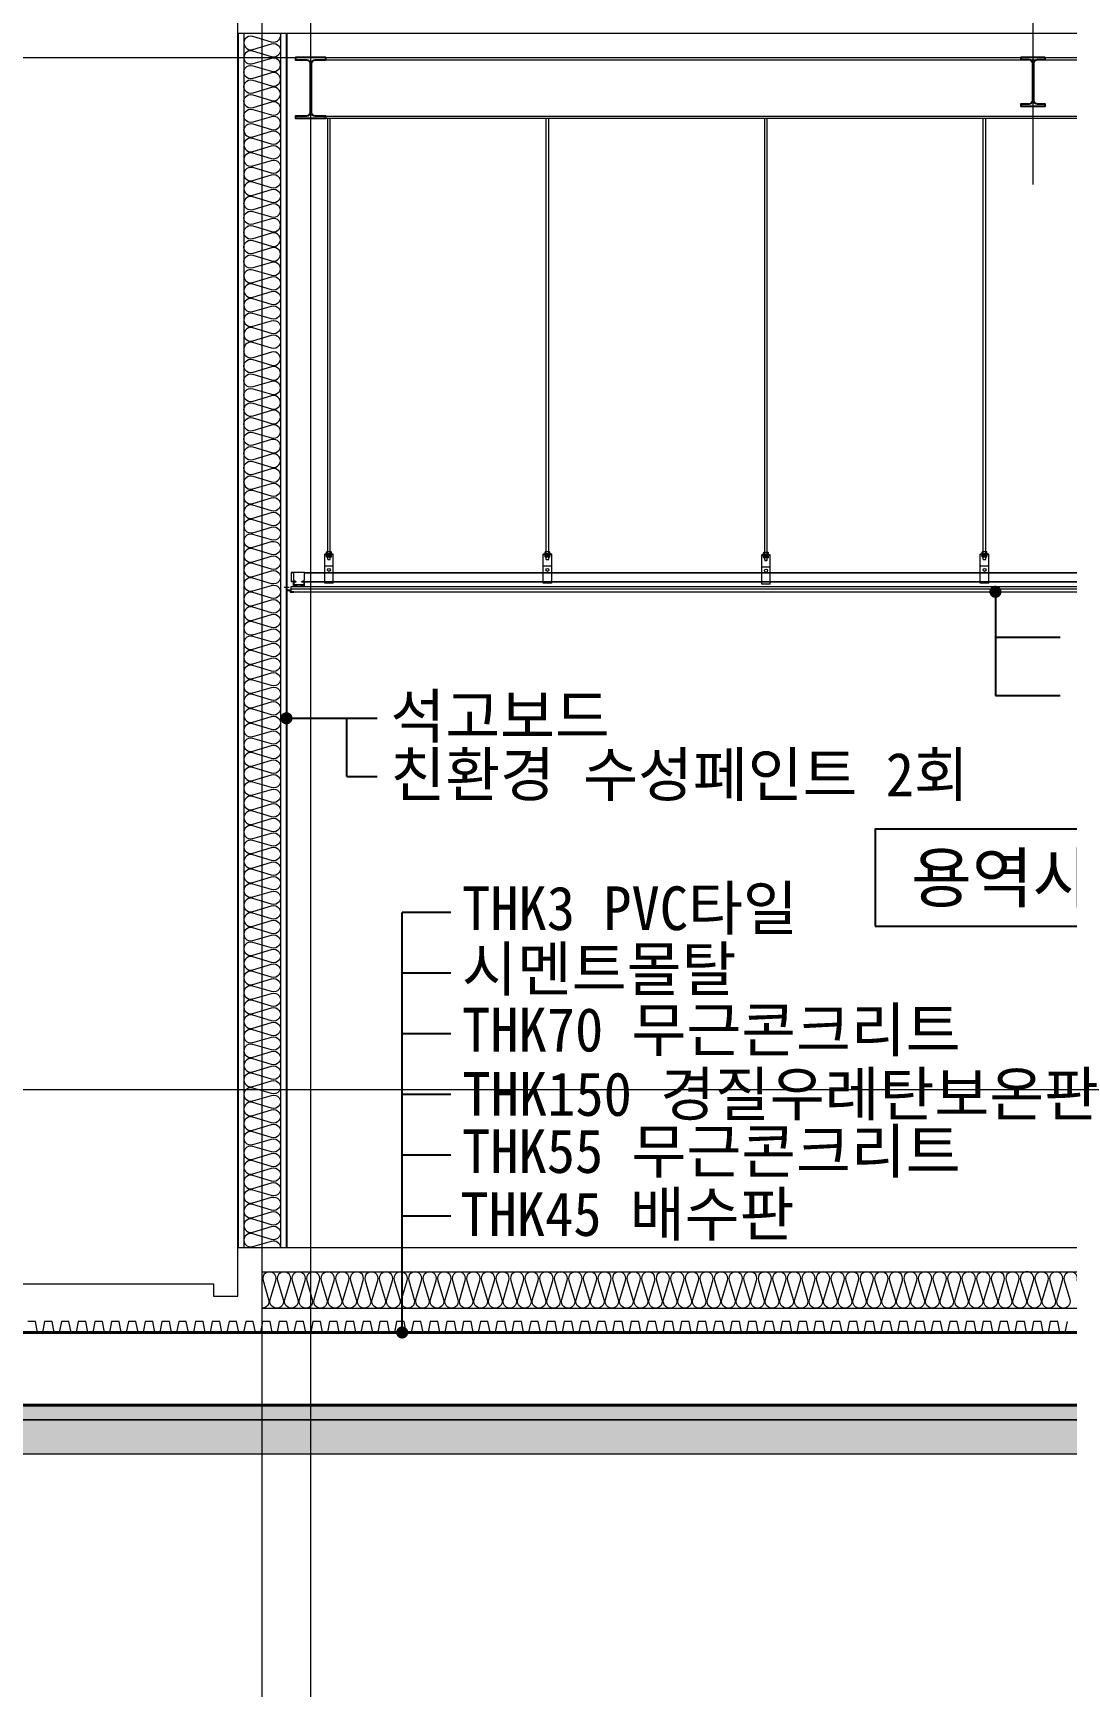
# Model space of a CAD drawing. Header units: inches. Extents: x 158004 to 351834, y 1422 to 34314.
# Drawn here: x 234762 to 239019, y 7158 to 14008 of the extents above; entities that cross this region are included whole.
import ezdxf
from ezdxf.enums import TextEntityAlignment as Align

# ---------------------------------------------------------------- set-up
doc = ezdxf.new("R2010")
doc.units = ezdxf.units.IN
doc.header["$LTSCALE"] = 2
doc.header["$MEASUREMENT"] = 0
doc.linetypes.add('CEN', pattern=[62, 60, -1, 0, -1])
doc.layers.get('0').update_dxf_attribs({"linetype": 'CONTINUOUS'})
for name, color, linetype, lineweight in [('A-AXIS-LINE', 1, 'CEN', 15), ('A-CONC-LIN1', 2, 'CONTINUOUS', 40), ('A-ELEV-LIN3', 8, 'CONTINUOUS', 18), ('A-MKXS-LEAD', 7, 'CONTINUOUS', 25), ('A-SECT-LIN3', 255, 'CONTINUOUS', 18), ('A-WAXM-DRYW', 4, 'CONTINUOUS', 25), ('A-WAXM-PANL', 6, 'CONTINUOUS', 20), ('A-XXXX-DRBD', 9, 'CONTINUOUS', 20), ('A-XXXX-FIN2', 6, 'CONTINUOUS', 20), ('A-XXXX-HATC', 8, 'CONTINUOUS', 18), ('A-XXXX-INSL2', 8, 'CONTINUOUS', 18), ('A-XXXX-TXT2', 3, 'CONTINUOUS', 25)]:
    doc.layers.add(name, color=color, linetype=linetype, lineweight=lineweight)
doc.styles.add('돋움체', font='')
doc.styles.add('맑은고딕', font='malgun.ttf')
doc.styles.get('돋움체').set_extended_font_data('DotumChe')

# ---------------------------------------------------------------- blocks, each defined once
blk = doc.blocks.new('글_용역사사무실')
at = {"layer": 'A-XXXX-TXT2', "color": 0}
blk.add_lwpolyline([(-9000, -2000), (9000, -2000), (9000, 2000), (-9000, 2000)], close=True, dxfattribs=at)
at = {"layer": 'A-XXXX-TXT2', "style": '맑은고딕'}
blk.add_text('용역사사무실', height=2000, dxfattribs=at).set_placement((0, 0), align=Align.MIDDLE_CENTER)

msp = doc.modelspace()

# ---------------------------------------------------------------- hatches: boundary and pattern name
at = {"layer": 'A-XXXX-HATC'}
h = msp.add_hatch(dxfattribs=at)
h.set_pattern_fill('DOTS', color=256, scale=10)
h.set_pattern_definition([(0, (11742.727, -14592.091), (7.9375, 15.875), [0, -15.875])])
h.paths.add_polyline_path([(233705.2, 8357.9), (233705.2, 8297.9), (243755.2, 8297.9), (243755.2, 8357.9)])
h = msp.add_hatch(dxfattribs=at)
h.set_pattern_fill('돌01', color=256, scale=200)
h.set_pattern_definition([(0, (11782.73, -14592.1), (200, 200), [60, -140]), (0, (11902.73, -14572.1), (200, 200), [50, -150]), (0, (11892.73, -14562.1), (200, 200), [40, -160]), (0, (11832.73, -14512.1), (200, 200), [30, -30, 40, -100]), (0, (11832.73, -14502.1), (200, 200), [40, -10, 50, -100]), (0, (11742.73, -14462.1), (200, 200), [50, -150]), (0, (11932.73, -14452.1), (200, 200), [50, -150]), (90, (11742.73, -14552.1), (-200, 200), [30, -170]), (90, (11772.73, -14402.1), (-200, 200), [20, -180]), (90, (11782.73, -14592.1), (-200, 200), [30, -170]), (90, (11802.73, -14412.1), (-200, 200), [10, -190]), (90, (11812.73, -14492.1), (-200, 200), [30, -170]), (90, (11832.73, -14562.1), (-200, 200), [50, -150]), (90, (11852.73, -14422.1), (-200, 200), [30, -170]), (90, (11872.73, -14502.1), (-200, 200), [40, -160]), (90, (11882.73, -14502.1), (-200, 200), [40, -160]), (90, (11902.73, -14592.1), (-200, 200), [20, -180]), (90, (11932.73, -14562.1), (-200, 200), [50, -150]), (45, (11762.73, -14572.09), (0, 200), [84.8528, -197.98991]), (45, (11782.73, -14562.09), (0, 200), [42.4264, -240.41631]), (45, (11872.73, -14452.09), (0, 200), [56.56854, -226.27417]), (45, (11872.73, -14442.09), (0, 200), [42.4264, -240.41631]), (135, (11802.73, -14462.09), (-200, 2e-14), [14.1422, -268.70051]), (135, (11762.73, -14572.09), (-200, 2e-14), [28.2842, -254.55851]), (135, (11822.73, -14512.09), (-200, 2e-14), [28.2842, -254.55851]), (135, (11872.73, -14462.09), (-200, 2e-14), [28.2842, -254.55851]), (135, (11932.73, -14422.09), (-200, 2e-14), [42.4264, -240.41631]), (135, (11932.73, -14432.09), (-200, 2e-14), [28.2842, -254.55851]), (135, (11922.73, -14412.09), (-200, 2e-14), [28.2842, -254.55851]), (135, (11862.73, -14592.09), (-200, 2e-14), [42.4264, -240.41631]), (26.56505, (11922.73, -14472.09), (200, 8e-08), [22.36, -424.8536]), (26.56505, (11872.73, -14522.09), (200, 8e-08), [22.36, -424.8536]), (26.56505, (11802.73, -14462.09), (200, 8e-08), [44.72, -402.4936]), (26.56505, (11812.73, -14412.09), (200, 8e-08), [44.72, -402.4936]), (26.56505, (11812.73, -14462.09), (200, 8e-08), [44.72, -402.4936]), (26.56505, (11932.73, -14422.09), (200, 8e-08), [44.72, -402.4936]), (26.56505, (11742.73, -14522.09), (200, 8e-08), [67.082, -380.1316]), (26.56505, (11742.73, -14512.09), (200, 8e-08), [67.082, -380.1316]), (26.56505, (11742.73, -14432.09), (200, 8e-08), [67.082, -380.1316]), (63.43495, (11842.73, -14442.09), (1e-08, 200), [22.36, -424.8536]), (63.43495, (11932.73, -14452.09), (1e-08, 200), [22.36, -268.333595, 44.72, -111.8]), (63.43495, (11912.73, -14472.09), (1e-08, 200), [44.72, -402.4936]), (63.43495, (11792.73, -14452.09), (1e-08, 200), [44.72, -402.4936]), (63.43495, (11782.73, -14452.09), (1e-08, 200), [44.72, -402.4936]), (63.43495, (11852.73, -14432.09), (1e-08, 200), [67.082, -380.1316]), (116.56505, (11802.73, -14482.09), (-8e-08, 200), [22.36, -424.8536]), (116.56505, (11932.73, -14502.09), (-8e-08, 200), [22.36, -424.8536]), (116.56505, (11892.73, -14562.09), (-8e-08, 200), [44.72, -402.4936]), (116.56505, (11882.73, -14552.09), (-8e-08, 200), [44.72, -402.4936]), (116.56505, (11902.73, -14412.09), (-8e-08, 200), [44.72, -402.4936]), (116.56505, (11742.73, -14512.09), (-8e-08, 200), [44.72, -402.4936]), (116.56505, (11842.73, -14592.09), (-8e-08, 200), [67.082, -380.1316]), (153.43495, (11912.73, -14472.09), (-200, 1e-08), [44.72, -402.4936]), (153.43495, (11922.73, -14482.09), (-200, 1e-08), [44.72, -402.4936]), (153.43495, (11772.73, -14582.09), (-200, 1e-08), [22.36, -424.8536]), (153.43495, (11832.73, -14502.09), (-200, 1e-08), [22.36, -424.8536]), (153.43495, (11872.73, -14442.09), (-200, 1e-08), [22.36, -424.8536])])
h.paths.add_polyline_path([(233705.2, 8297.9), (233705.2, 8157.9), (243755.2, 8157.9), (243755.2, 8297.9)])

# ---------------------------------------------------------------- linework, layer by layer
at = {"layer": 'A-AXIS-LINE', "ltscale": 1000}
for p, q in [((235705.2, 7157.9), (235705.2, 15407.9)), ((235905.2, 7157.9), (235905.2, 15407.9)), ((238880.2, 13385.8), (238880.2, 15407.9)), ((232244.6, 13907.9), (244205.2, 13907.9)), ((232244.6, 9657.9), (244205.2, 9657.9)), ((232244.6, 8657.9), (244205.2, 8657.9))]:
    msp.add_line(p, q, dxfattribs=at)
at = {"layer": 'A-CONC-LIN1'}
msp.add_line((233705.2, 8357.9), (243755.2, 8357.9), dxfattribs=at)
msp.add_lwpolyline([(243055.2, 14927.9), (243055.2, 8657.9), (233705.2, 8657.9)], dxfattribs=at)
at = {"layer": 'A-ELEV-LIN3'}
for p, q in [((235975.2, 11841.4), (235975.2, 13657.9)), ((235985.2, 11841.4), (235985.2, 13657.9)), ((236875.2, 11841.4), (236875.2, 13657.9)), ((236885.2, 11841.4), (236885.2, 13657.9)), ((237775.2, 11838.2), (237775.2, 13654.7)), ((237785.2, 11838.2), (237785.2, 13654.7)), ((238675.2, 11841.4), (238675.2, 13657.9)), ((238685.2, 11841.4), (238685.2, 13657.9)), ((235997.7, 11862.9), (235962.7, 11862.9)), ((235962.7, 11742.9), (235962.7, 11862.9)), ((235997.7, 11860.9), (235962.7, 11860.9)), ((235968.2, 11858.9), (235968.2, 11864.9)), ((235992.2, 11864.9), (235968.2, 11864.9)), ((235992.2, 11858.9), (235968.2, 11858.9)), ((235992.2, 11858.9), (235968.2, 11858.9)), ((235970.2, 11871.9), (235971.2, 11872.9)), ((235970.2, 11864.9), (235970.2, 11871.9)), ((235970.2, 11864.9), (235970.2, 11871.9)), ((235970.2, 11851.9), (235970.2, 11858.9)), ((235970.2, 11851.9), (235971.2, 11850.9)), ((235989.2, 11872.9), (235971.2, 11872.9)), ((235989.2, 11850.9), (235971.2, 11850.9)), ((235973.5, 11872.9), (235975.2, 11871.2)), ((235973.5, 11864.9), (235975.2, 11866.6)), ((235973.5, 11858.9), (235975.2, 11857.2)), ((235973.5, 11850.9), (235975.2, 11852.6)), ((235976.9, 11872.9), (235975.2, 11871.2)), ((235976.9, 11864.9), (235975.2, 11866.6)), ((235976.9, 11858.9), (235975.2, 11857.2)), ((235975.2, 11841.4), (235975.2, 11858.9)), ((235976.9, 11850.9), (235975.2, 11852.6)), ((235980.2, 11850.9), (235980.2, 11858.9)), ((235980.2, 11850.9), (235980.2, 11858.9)), ((235983.5, 11872.9), (235985.2, 11871.2)), ((235983.5, 11864.9), (235985.2, 11866.6)), ((235983.5, 11858.9), (235985.2, 11857.2)), ((235983.5, 11858.9), (235985.2, 11857.2)), ((235983.5, 11850.9), (235985.2, 11852.6)), ((235986.9, 11872.9), (235985.2, 11871.2)), ((235986.9, 11864.9), (235985.2, 11866.6)), ((235986.9, 11858.9), (235985.2, 11857.2)), ((235985.2, 11841.4), (235985.2, 11858.9)), ((235986.9, 11858.9), (235985.2, 11857.2)), ((235986.9, 11850.9), (235985.2, 11852.6)), ((235989.2, 11872.9), (235990.2, 11871.9)), ((235989.2, 11850.9), (235990.2, 11851.9)), ((235989.2, 11850.9), (235990.2, 11851.9)), ((235990.2, 11864.9), (235990.2, 11871.9)), ((235990.2, 11864.9), (235990.2, 11871.9)), ((235990.2, 11851.9), (235990.2, 11858.9)), ((235992.2, 11858.9), (235992.2, 11864.9)), ((235997.7, 11742.9), (235997.7, 11862.9)), ((236897.7, 11862.9), (236862.7, 11862.9)), ((236862.7, 11742.9), (236862.7, 11862.9)), ((236897.7, 11860.9), (236862.7, 11860.9)), ((236868.2, 11858.9), (236868.2, 11864.9)), ((236892.2, 11864.9), (236868.2, 11864.9)), ((236892.2, 11858.9), (236868.2, 11858.9)), ((236892.2, 11858.9), (236868.2, 11858.9)), ((236870.2, 11871.9), (236871.2, 11872.9)), ((236870.2, 11864.9), (236870.2, 11871.9)), ((236870.2, 11864.9), (236870.2, 11871.9)), ((236870.2, 11851.9), (236870.2, 11858.9)), ((236870.2, 11851.9), (236871.2, 11850.9)), ((236889.2, 11872.9), (236871.2, 11872.9)), ((236889.2, 11850.9), (236871.2, 11850.9)), ((236873.5, 11872.9), (236875.2, 11871.2)), ((236873.5, 11864.9), (236875.2, 11866.6)), ((236873.5, 11858.9), (236875.2, 11857.2)), ((236873.5, 11850.9), (236875.2, 11852.6)), ((236876.9, 11872.9), (236875.2, 11871.2)), ((236876.9, 11864.9), (236875.2, 11866.6)), ((236876.9, 11858.9), (236875.2, 11857.2)), ((236875.2, 11841.4), (236875.2, 11858.9)), ((236876.9, 11850.9), (236875.2, 11852.6)), ((236880.2, 11850.9), (236880.2, 11858.9)), ((236880.2, 11850.9), (236880.2, 11858.9)), ((236883.5, 11872.9), (236885.2, 11871.2)), ((236883.5, 11864.9), (236885.2, 11866.6)), ((236883.5, 11858.9), (236885.2, 11857.2)), ((236883.5, 11858.9), (236885.2, 11857.2)), ((236883.5, 11850.9), (236885.2, 11852.6)), ((236886.9, 11872.9), (236885.2, 11871.2)), ((236886.9, 11864.9), (236885.2, 11866.6)), ((236886.9, 11858.9), (236885.2, 11857.2)), ((236885.2, 11841.4), (236885.2, 11858.9)), ((236886.9, 11858.9), (236885.2, 11857.2)), ((236886.9, 11850.9), (236885.2, 11852.6)), ((236889.2, 11872.9), (236890.2, 11871.9)), ((236889.2, 11850.9), (236890.2, 11851.9)), ((236889.2, 11850.9), (236890.2, 11851.9)), ((236890.2, 11864.9), (236890.2, 11871.9)), ((236890.2, 11864.9), (236890.2, 11871.9)), ((236890.2, 11851.9), (236890.2, 11858.9)), ((236892.2, 11858.9), (236892.2, 11864.9)), ((236897.7, 11742.9), (236897.7, 11862.9)), ((237797.7, 11859.7), (237762.7, 11859.7)), ((237762.7, 11739.7), (237762.7, 11859.7)), ((237797.7, 11857.7), (237762.7, 11857.7)), ((237768.2, 11855.7), (237768.2, 11861.7)), ((237792.2, 11861.7), (237768.2, 11861.7)), ((237792.2, 11855.7), (237768.2, 11855.7)), ((237792.2, 11855.7), (237768.2, 11855.7)), ((237770.2, 11868.7), (237771.2, 11869.7)), ((237770.2, 11861.7), (237770.2, 11868.7)), ((237770.2, 11861.7), (237770.2, 11868.7)), ((237770.2, 11848.7), (237770.2, 11855.7)), ((237789.2, 11869.7), (237771.2, 11869.7)), ((237773.5, 11869.7), (237775.2, 11868)), ((237773.5, 11861.7), (237775.2, 11863.4)), ((237773.5, 11855.7), (237775.2, 11854)), ((237776.9, 11869.7), (237775.2, 11868)), ((237776.9, 11861.7), (237775.2, 11863.4)), ((237776.9, 11855.7), (237775.2, 11854)), ((237775.2, 11838.2), (237775.2, 11855.7)), ((237780.2, 11847.7), (237780.2, 11855.7)), ((237780.2, 11847.7), (237780.2, 11855.7)), ((237783.5, 11869.7), (237785.2, 11868)), ((237783.5, 11861.7), (237785.2, 11863.4)), ((237783.5, 11855.7), (237785.2, 11854)), ((237783.5, 11855.7), (237785.2, 11854)), ((237786.9, 11869.7), (237785.2, 11868)), ((237786.9, 11861.7), (237785.2, 11863.4)), ((237786.9, 11855.7), (237785.2, 11854)), ((237785.2, 11838.2), (237785.2, 11855.7)), ((237786.9, 11855.7), (237785.2, 11854)), ((237789.2, 11869.7), (237790.2, 11868.7)), ((237790.2, 11861.7), (237790.2, 11868.7)), ((237790.2, 11861.7), (237790.2, 11868.7)), ((237790.2, 11848.7), (237790.2, 11855.7)), ((237792.2, 11855.7), (237792.2, 11861.7)), ((237797.7, 11739.7), (237797.7, 11859.7)), ((238697.7, 11862.9), (238662.7, 11862.9)), ((238662.7, 11742.9), (238662.7, 11862.9)), ((238697.7, 11860.9), (238662.7, 11860.9)), ((238668.2, 11858.9), (238668.2, 11864.9)), ((238692.2, 11864.9), (238668.2, 11864.9)), ((238692.2, 11858.9), (238668.2, 11858.9)), ((238692.2, 11858.9), (238668.2, 11858.9)), ((238670.2, 11871.9), (238671.2, 11872.9)), ((238670.2, 11864.9), (238670.2, 11871.9)), ((238670.2, 11864.9), (238670.2, 11871.9)), ((238670.2, 11851.9), (238670.2, 11858.9)), ((238670.2, 11851.9), (238671.2, 11850.9)), ((238689.2, 11872.9), (238671.2, 11872.9)), ((238689.2, 11850.9), (238671.2, 11850.9)), ((238673.5, 11872.9), (238675.2, 11871.2)), ((238673.5, 11864.9), (238675.2, 11866.6)), ((238673.5, 11858.9), (238675.2, 11857.2)), ((238673.5, 11850.9), (238675.2, 11852.6)), ((238676.9, 11872.9), (238675.2, 11871.2)), ((238676.9, 11864.9), (238675.2, 11866.6)), ((238676.9, 11858.9), (238675.2, 11857.2)), ((238675.2, 11841.4), (238675.2, 11858.9)), ((238676.9, 11850.9), (238675.2, 11852.6)), ((238680.2, 11850.9), (238680.2, 11858.9)), ((238680.2, 11850.9), (238680.2, 11858.9)), ((238683.5, 11872.9), (238685.2, 11871.2)), ((238683.5, 11864.9), (238685.2, 11866.6)), ((238683.5, 11858.9), (238685.2, 11857.2)), ((238683.5, 11858.9), (238685.2, 11857.2)), ((238683.5, 11850.9), (238685.2, 11852.6)), ((238686.9, 11872.9), (238685.2, 11871.2)), ((238686.9, 11864.9), (238685.2, 11866.6)), ((238686.9, 11858.9), (238685.2, 11857.2)), ((238685.2, 11841.4), (238685.2, 11858.9)), ((238686.9, 11858.9), (238685.2, 11857.2)), ((238686.9, 11850.9), (238685.2, 11852.6)), ((238689.2, 11872.9), (238690.2, 11871.9)), ((238689.2, 11850.9), (238690.2, 11851.9)), ((238689.2, 11850.9), (238690.2, 11851.9)), ((238690.2, 11864.9), (238690.2, 11871.9)), ((238690.2, 11864.9), (238690.2, 11871.9)), ((238690.2, 11851.9), (238690.2, 11858.9)), ((238692.2, 11858.9), (238692.2, 11864.9)), ((238697.7, 11742.9), (238697.7, 11862.9)), ((235997.7, 11812.9), (235962.7, 11812.9)), ((235975.2, 11841.4), (235985.2, 11841.4)), ((235975.2, 11841.4), (235976.2, 11840.4)), ((235976.2, 11840.4), (235984.2, 11840.4)), ((235985.2, 11841.4), (235984.2, 11840.4)), ((236897.7, 11812.9), (236862.7, 11812.9)), ((236875.2, 11841.4), (236885.2, 11841.4)), ((236875.2, 11841.4), (236876.2, 11840.4)), ((236876.2, 11840.4), (236884.2, 11840.4)), ((236885.2, 11841.4), (236884.2, 11840.4)), ((237797.7, 11809.7), (237762.7, 11809.7)), ((237770.2, 11848.7), (237771.2, 11847.7)), ((237789.2, 11847.7), (237771.2, 11847.7)), ((237773.5, 11847.7), (237775.2, 11849.4)), ((237776.9, 11847.7), (237775.2, 11849.4)), ((237775.2, 11838.2), (237785.2, 11838.2)), ((237775.2, 11838.2), (237776.2, 11837.2)), ((237776.2, 11837.2), (237784.2, 11837.2)), ((237783.5, 11847.7), (237785.2, 11849.4)), ((237785.2, 11838.2), (237784.2, 11837.2)), ((237786.9, 11847.7), (237785.2, 11849.4)), ((237789.2, 11847.7), (237790.2, 11848.7)), ((237789.2, 11847.7), (237790.2, 11848.7)), ((238697.7, 11812.9), (238662.7, 11812.9)), ((238675.2, 11841.4), (238685.2, 11841.4)), ((238675.2, 11841.4), (238676.2, 11840.4)), ((238676.2, 11840.4), (238684.2, 11840.4)), ((238685.2, 11841.4), (238684.2, 11840.4)), ((235997.7, 11742.9), (235962.7, 11742.9)), ((236897.7, 11742.9), (236862.7, 11742.9)), ((237797.7, 11739.7), (237762.7, 11739.7)), ((238697.7, 11742.9), (238662.7, 11742.9))]:
    msp.add_line(p, q, dxfattribs=at)
at = {"layer": 'A-ELEV-LIN3', "color": 8}
for p, q in [((235834, 11786.9), (235824, 11786.9)), ((235824, 11786.9), (235824, 11748.9)), ((235824, 11786.9), (235824, 11748.9)), ((235834, 11785.9), (235824, 11785.9)), ((235879, 11787.9), (235834, 11787.9)), ((235834, 11787.9), (235834, 11756.2)), ((235879, 11756.2), (235879, 11787.9)), ((235879, 11786.9), (242436.5, 11786.9)), ((235879, 11785.9), (242436.5, 11785.9)), ((235844, 11749.9), (235824, 11749.9)), ((235844, 11748.9), (235824, 11748.9)), ((235834, 11756.2), (235844, 11750.3)), ((235834, 11729.9), (235834, 11748.9)), ((235844, 11747.9), (235835, 11747.9)), ((235835, 11747.9), (235835, 11730.9)), ((235835, 11738.1), (235878, 11738.1)), ((235835, 11730.9), (235842.3, 11730.9)), ((235842.3, 11730.9), (235845.3, 11736.2)), ((235845.3, 11734.1), (235842.9, 11729.9)), ((235844, 11750.3), (235844, 11747.9)), ((235845.3, 11736.2), (235848.2, 11730.9)), ((235847.6, 11729.9), (235845.3, 11734.1)), ((235848.2, 11730.9), (235864.8, 11730.9)), ((235864.8, 11730.9), (235867.8, 11736.2)), ((235867.8, 11734.1), (235865.4, 11729.9)), ((235867.8, 11736.2), (235870.7, 11730.9)), ((235870.1, 11729.9), (235867.8, 11734.1)), ((235869, 11750.3), (235879, 11756.2)), ((235869, 11747.9), (235869, 11750.3)), ((235869, 11749.9), (242436.5, 11749.9)), ((235879, 11748.9), (235869, 11748.9)), ((235869, 11748.9), (242436.5, 11748.9)), ((235878, 11747.9), (235869, 11747.9)), ((235870.7, 11730.9), (235878, 11730.9)), ((235878, 11730.9), (235878, 11747.9)), ((235879, 11729.9), (235879, 11748.9))]:
    msp.add_line(p, q, dxfattribs=at)
at = {"layer": 'A-ELEV-LIN3'}
for points in [[(235816.9, 11726), (235795.1, 11726)], [(235805.2, 11737.9), (235807.2, 11737.9), (235807.2, 11714.9), (235822.9, 11714.9), (235807.2, 11714.9), (235807.2, 11737.9), (235805.2, 11737.9), (235805.2, 11712.9), (235820.9, 11712.9), (235820.9, 11705.9), (235835.9, 11705.9), (235835.9, 11707.9), (235822.9, 11707.9), (235822.9, 11714.9)]]:
    msp.add_lwpolyline(points, dxfattribs=at)
for centre in [(235980.2, 11798.2), (236880.2, 11798.2), (237780.2, 11795), (238680.2, 11798.2)]:
    msp.add_circle(centre, 6.1, dxfattribs=at)
at = {"layer": 'A-MKXS-LEAD'}
for p, q in [((238725.1, 11707.9), (238725.1, 11281.5)), ((238725.1, 11521.5), (238991.5, 11521.5)), ((238725.1, 11281.5), (238991.5, 11281.5)), ((235805.2, 11187), (236178.7, 11187)), ((236054.2, 10947), (236054.2, 11187)), ((236054.2, 10947), (236178.7, 10947)), ((236281.6, 8657.9), (236281.6, 10387.4)), ((236481.6, 10387.4), (236281.6, 10387.4)), ((236481.6, 10137.4), (236281.6, 10137.4)), ((236481.6, 9887.4), (236281.6, 9887.4)), ((236481.6, 9637.4), (236281.6, 9637.4)), ((236481.6, 9387.4), (236281.6, 9387.4)), ((236481.6, 9137.4), (236281.6, 9137.4))]:
    msp.add_line(p, q, dxfattribs=at)
at = {"layer": 'A-MKXS-LEAD', "const_width": 25}
for points in [[(238712.6, 11707.9, 1), (238737.6, 11707.9, 1)], [(235792.7, 11187, 1), (235817.7, 11187, 1)], [(236269.1, 8657.9, 1), (236294.1, 8657.9, 1)]]:
    msp.add_lwpolyline(points, format="xyb", close=True, dxfattribs=at)
at = {"layer": 'A-SECT-LIN3'}
msp.add_lwpolyline([(233705.2, 8297.9), (243755.2, 8297.9), (243755.2, 8357.9), (233705.2, 8357.9)], dxfattribs=at)
at = {"layer": 'A-WAXM-DRYW'}
for points in [[(235605.2, 14007.9), (235605.2, 9007.9)], [(235805.2, 14007.9), (235805.2, 9007.9)]]:
    msp.add_lwpolyline(points, dxfattribs=at)
for points in [[(235967.7, 13907.9), (235842.7, 13907.9), (235842.7, 13898.9), (235887.2, 13898.9, -0.414214), (235902.2, 13883.9), (235902.2, 13681.9, -0.414214), (235887.2, 13666.9), (235842.7, 13666.9), (235842.7, 13657.9), (235967.7, 13657.9), (235967.7, 13666.9), (235923.2, 13666.9, -0.414214), (235908.2, 13681.9), (235908.2, 13883.9, -0.414214), (235923.2, 13898.9), (235967.7, 13898.9)], [(238930.2, 13907.9), (238830.2, 13907.9), (238830.2, 13899.9), (238862.2, 13899.9, -0.414214), (238877.2, 13884.9), (238877.2, 13730.9, -0.414214), (238862.2, 13715.9), (238830.2, 13715.9), (238830.2, 13707.9), (238930.2, 13707.9), (238930.2, 13715.9), (238898.2, 13715.9, -0.414214), (238883.2, 13730.9), (238883.2, 13884.9, -0.414214), (238898.2, 13899.9), (238930.2, 13899.9)]]:
    msp.add_lwpolyline(points, format="xyb", close=True, dxfattribs=at)
at = {"layer": 'A-WAXM-PANL'}
for q in [(235605.2, 14257.9), (242455.2, 14007.9)]:
    msp.add_line((235605.2, 14007.9), q, dxfattribs=at)
at = {"layer": 'A-XXXX-DRBD'}
msp.add_line((235705.2, 8757.9), (235705.2, 8907.9), dxfattribs=at)
for points in [[(235705.2, 8907.9), (243055.2, 8907.9)], [(239020.2, 8702.9), (239011.5, 8657.9), (238991, 8657.9), (238982.3, 8702.9), (238951.2, 8702.9), (238942.5, 8657.9), (238922, 8657.9), (238913.2, 8702.9), (238882.2, 8702.9), (238873.4, 8657.9), (238852.9, 8657.9), (238844.2, 8702.9), (238813.1, 8702.9), (238804.4, 8657.9), (238783.9, 8657.9), (238775.2, 8702.9), (238744.1, 8702.9), (238735.4, 8657.9), (238714.9, 8657.9), (238706.1, 8702.9), (238675.1, 8702.9), (238666.3, 8657.9), (238645.8, 8657.9), (238637.1, 8702.9), (238606, 8702.9), (238597.3, 8657.9), (238576.8, 8657.9), (238568.1, 8702.9), (238537, 8702.9), (238528.3, 8657.9), (238507.8, 8657.9), (238499, 8702.9), (238468, 8702.9), (238459.2, 8657.9), (238438.7, 8657.9), (238430, 8702.9), (238398.9, 8702.9), (238390.2, 8657.9), (238369.7, 8657.9), (238361, 8702.9), (238329.9, 8702.9), (238321.2, 8657.9), (238300.7, 8657.9), (238291.9, 8702.9), (238260.9, 8702.9), (238252.1, 8657.9), (238231.6, 8657.9), (238222.9, 8702.9), (238191.8, 8702.9), (238183.1, 8657.9), (238162.6, 8657.9), (238153.9, 8702.9), (238122.8, 8702.9), (238114.1, 8657.9), (238093.6, 8657.9), (238084.8, 8702.9), (238053.8, 8702.9), (238045, 8657.9), (238024.5, 8657.9), (238015.8, 8702.9), (237984.7, 8702.9), (237976, 8657.9), (237955.5, 8657.9), (237946.8, 8702.9), (237915.7, 8702.9), (237906.9, 8657.9), (237886.5, 8657.9), (237877.7, 8702.9), (237846.7, 8702.9), (237837.9, 8657.9), (237817.4, 8657.9), (237808.7, 8702.9), (237777.6, 8702.9), (237768.9, 8657.9), (237748.4, 8657.9), (237739.7, 8702.9), (237708.6, 8702.9), (237699.8, 8657.9), (237679.4, 8657.9), (237670.6, 8702.9), (237639.6, 8702.9), (237630.8, 8657.9), (237610.3, 8657.9), (237601.6, 8702.9), (237570.5, 8702.9), (237561.8, 8657.9), (237541.3, 8657.9), (237532.6, 8702.9), (237501.5, 8702.9), (237492.7, 8657.9), (237472.3, 8657.9), (237463.5, 8702.9), (237432.5, 8702.9), (237423.7, 8657.9), (237403.2, 8657.9), (237394.5, 8702.9), (237363.4, 8702.9), (237354.7, 8657.9), (237334.2, 8657.9), (237325.5, 8702.9), (237294.4, 8702.9), (237285.6, 8657.9), (237265.2, 8657.9), (237256.4, 8702.9), (237225.4, 8702.9), (237216.6, 8657.9), (237196.1, 8657.9), (237187.4, 8702.9), (237156.3, 8702.9), (237147.6, 8657.9), (237127.1, 8657.9), (237118.3, 8702.9), (237087.3, 8702.9), (237078.5, 8657.9), (237058.1, 8657.9), (237049.3, 8702.9), (237018.3, 8702.9), (237009.5, 8657.9), (236989, 8657.9), (236980.3, 8702.9), (236949.2, 8702.9), (236940.5, 8657.9), (236920, 8657.9), (236911.2, 8702.9), (236880.2, 8702.9), (236871.4, 8657.9), (236851, 8657.9), (236842.2, 8702.9), (236811.2, 8702.9), (236802.4, 8657.9), (236781.9, 8657.9), (236773.2, 8702.9), (236742.1, 8702.9), (236733.4, 8657.9), (236712.9, 8657.9), (236704.1, 8702.9), (236673.1, 8702.9), (236664.3, 8657.9), (236643.9, 8657.9), (236635.1, 8702.9), (236604.1, 8702.9), (236595.3, 8657.9), (236574.8, 8657.9), (236566.1, 8702.9), (236535, 8702.9), (236526.3, 8657.9), (236505.8, 8657.9), (236497, 8702.9), (236466, 8702.9), (236457.2, 8657.9), (236436.8, 8657.9), (236428, 8702.9), (236397, 8702.9), (236388.2, 8657.9), (236367.7, 8657.9), (236359, 8702.9), (236327.9, 8702.9), (236319.2, 8657.9), (236298.7, 8657.9), (236289.9, 8702.9), (236258.9, 8702.9), (236250.1, 8657.9), (236229.7, 8657.9), (236220.9, 8702.9), (236189.9, 8702.9), (236181.1, 8657.9), (236160.6, 8657.9), (236151.9, 8702.9), (236120.8, 8702.9), (236112.1, 8657.9), (236091.6, 8657.9), (236082.8, 8702.9), (236051.8, 8702.9), (236043, 8657.9), (236022.6, 8657.9), (236013.8, 8702.9), (235982.8, 8702.9), (235974, 8657.9), (235953.5, 8657.9), (235944.8, 8702.9), (235913.7, 8702.9), (235905, 8657.9), (235884.5, 8657.9), (235875.7, 8702.9), (235844.7, 8702.9), (235835.9, 8657.9), (235815.5, 8657.9), (235806.7, 8702.9), (235775.7, 8702.9), (235766.9, 8657.9), (235746.4, 8657.9), (235737.7, 8702.9), (235706.6, 8702.9), (235697.9, 8657.9), (235677.4, 8657.9), (235668.6, 8702.9), (235637.6, 8702.9), (235628.8, 8657.9), (235608.4, 8657.9), (235599.6, 8702.9), (235568.6, 8702.9), (235559.8, 8657.9), (235539.3, 8657.9), (235530.6, 8702.9), (235499.5, 8702.9), (235490.8, 8657.9), (235470.3, 8657.9), (235461.5, 8702.9), (235430.5, 8702.9), (235421.7, 8657.9), (235401.3, 8657.9), (235392.5, 8702.9), (235361.5, 8702.9), (235352.7, 8657.9), (235332.2, 8657.9), (235323.5, 8702.9), (235292.4, 8702.9), (235283.7, 8657.9), (235263.2, 8657.9), (235254.4, 8702.9), (235223.4, 8702.9), (235214.6, 8657.9), (235194.2, 8657.9), (235185.4, 8702.9), (235154.4, 8702.9), (235145.6, 8657.9), (235125.1, 8657.9), (235116.4, 8702.9), (235085.3, 8702.9), (235076.6, 8657.9), (235056.1, 8657.9), (235047.3, 8702.9), (235016.3, 8702.9), (235007.5, 8657.9), (234987.1, 8657.9), (234978.3, 8702.9), (234947.3, 8702.9), (234938.5, 8657.9), (234918, 8657.9), (234909.3, 8702.9), (234878.2, 8702.9), (234869.5, 8657.9), (234849, 8657.9), (234840.2, 8702.9), (234809.2, 8702.9), (234800.4, 8657.9), (234780, 8657.9), (234771.2, 8702.9), (234740.2, 8702.9)], [(235705.2, 8757.9), (243055.2, 8757.9)]]:
    msp.add_lwpolyline(points, dxfattribs=at)
at = {"layer": 'A-XXXX-FIN2'}
for p, q in [((235824, 11729.9), (242436.5, 11729.9)), ((235824, 11707.9), (235824, 11729.9)), ((235824, 11720.4), (242436.5, 11720.4)), ((235824, 11707.9), (242436.5, 11707.9))]:
    msp.add_line(p, q, dxfattribs=at)
msp.add_lwpolyline([(233705.2, 8857.9), (235505.2, 8857.9), (235505.2, 8807.9), (235605.2, 8807.9), (235605.2, 9007.9), (243055.2, 9007.9)], dxfattribs=at)
at = {"layer": 'A-XXXX-HATC'}
msp.add_lwpolyline([(233705.2, 8157.9), (243755.2, 8157.9), (243755.2, 8297.9), (233705.2, 8297.9)], dxfattribs=at)
at = {"layer": 'A-XXXX-INSL2'}
for p, q in [((235967.7, 13907.9), (242455.2, 13907.9)), ((235967.7, 13898.9), (242455.2, 13898.9)), ((235967.7, 13666.9), (242455.2, 13666.9)), ((235967.7, 13657.9), (242455.2, 13657.9))]:
    msp.add_line(p, q, dxfattribs=at)
for points in [[(235630.2, 14007.9), (235630.2, 9007.9)], [(235780.2, 14007.9), (235780.2, 9007.9)]]:
    msp.add_lwpolyline(points, dxfattribs=at)
for points in [[(235778.4, 14007.9, -0.62905), (235743.9, 13971.5), (235666.6, 13994.5, 1.37259), (235666.6, 13941.5), (235743.9, 13964.5, -1.37259), (235743.9, 13911.5), (235666.6, 13934.5, 0.509266), (235630.2, 13908)], [(235630.2, 13607.9, -0.509267), (235666.6, 13634.4), (235743.9, 13611.4, 1.37259), (235743.9, 13664.4), (235666.6, 13641.4, -1.37259), (235666.6, 13694.4), (235743.9, 13671.4, 1.37259), (235743.9, 13724.4), (235666.6, 13701.4, -1.37259), (235666.6, 13754.4), (235743.9, 13731.4, 1.37259), (235743.9, 13784.4), (235666.6, 13761.4, -1.37259), (235666.6, 13814.4), (235743.9, 13791.4, 1.37259), (235743.9, 13844.4), (235666.6, 13821.4, -1.37259), (235666.6, 13874.4), (235743.9, 13851.4, 1.37259), (235743.9, 13904.4), (235666.6, 13881.4, -0.509266), (235630.2, 13908, -0.509266)], [(235630.2, 13608, 0.509267), (235666.6, 13581.5), (235743.9, 13604.5, -1.37259), (235743.9, 13551.5), (235666.6, 13574.5, 1.37259), (235666.6, 13521.5), (235743.9, 13544.5, -1.37259), (235743.9, 13491.5), (235666.6, 13514.5, 1.37259), (235666.6, 13461.5), (235743.9, 13484.5, -1.37259), (235743.9, 13431.5), (235666.6, 13454.5, 1.37259), (235666.6, 13401.5), (235743.9, 13424.5, -1.37259), (235743.9, 13371.5), (235666.6, 13394.5, 1.37259), (235666.6, 13341.5), (235743.9, 13364.5, -1.37259), (235743.9, 13311.5), (235666.6, 13334.5, 0.509266), (235630.2, 13308, 0.509266)], [(235630.2, 13007.9, -0.509267), (235666.6, 13034.4), (235743.9, 13011.4, 1.37259), (235743.9, 13064.4), (235666.6, 13041.4, -1.37259), (235666.6, 13094.4), (235743.9, 13071.4, 1.37259), (235743.9, 13124.4), (235666.6, 13101.4, -1.37259), (235666.6, 13154.4), (235743.9, 13131.4, 1.37259), (235743.9, 13184.4), (235666.6, 13161.4, -1.37259), (235666.6, 13214.4), (235743.9, 13191.4, 1.37259), (235743.9, 13244.4), (235666.6, 13221.4, -1.37259), (235666.6, 13274.4), (235743.9, 13251.4, 1.37259), (235743.9, 13304.4), (235666.6, 13281.4, -0.509266), (235630.2, 13308, -0.509266)], [(235630.2, 13008, 0.509267), (235666.6, 12981.5), (235743.9, 13004.4, -1.37259), (235743.9, 12951.5), (235666.6, 12974.4, 1.37259), (235666.6, 12921.5), (235743.9, 12944.4, -1.37259), (235743.9, 12891.5), (235666.6, 12914.4, 1.37259), (235666.6, 12861.5), (235743.9, 12884.4, -1.37259), (235743.9, 12831.5), (235666.6, 12854.4, 1.37259), (235666.6, 12801.5), (235743.9, 12824.4, -1.37259), (235743.9, 12771.5), (235666.6, 12794.4, 1.37259), (235666.6, 12741.5), (235743.9, 12764.4, -1.37259), (235743.9, 12711.5), (235666.6, 12734.4, 0.509266), (235630.2, 12707.9, 0.509266)], [(235630.2, 12457.9, -0.508699), (235666.6, 12484.4), (235743.9, 12461.4, 1.37259), (235743.9, 12514.4), (235666.6, 12491.4, -1.37259), (235666.6, 12544.4), (235743.9, 12521.4, 1.37259), (235743.9, 12574.4), (235666.6, 12551.4, -1.37259), (235666.6, 12604.4), (235743.9, 12581.4, 1.37259), (235743.9, 12634.4), (235666.6, 12611.4, -1.37259), (235666.6, 12664.4), (235743.9, 12641.4, 1.37259), (235743.9, 12694.4), (235666.6, 12671.4, -0.509266), (235630.2, 12698)], [(235630.2, 12157.9, -0.509267), (235666.6, 12184.4), (235743.9, 12161.4, 1.37259), (235743.9, 12214.4), (235666.6, 12191.4, -1.37259), (235666.6, 12244.4), (235743.9, 12221.4, 1.37259), (235743.9, 12274.4), (235666.6, 12251.4, -1.37259), (235666.6, 12304.4), (235743.9, 12281.4, 1.37259), (235743.9, 12334.4), (235666.6, 12311.4, -1.37259), (235666.6, 12364.4), (235743.9, 12341.4, 1.37259), (235743.9, 12394.4), (235666.6, 12371.4, -1.37259), (235666.6, 12424.4), (235743.9, 12401.4, 1.37259), (235743.9, 12454.4), (235666.6, 12431.4, -0.509266), (235630.2, 12458, -0.509266)], [(235630.2, 12157.9, 0.509267), (235666.6, 12131.4), (235743.9, 12154.4, -1.37259), (235743.9, 12101.4), (235666.6, 12124.4, 1.37259), (235666.6, 12071.4), (235743.9, 12094.4, -1.37259), (235743.9, 12041.4), (235666.6, 12064.4, 1.37259), (235666.6, 12011.4), (235743.9, 12034.4, -1.37259), (235743.9, 11981.4), (235666.6, 12004.4, 1.37259), (235666.6, 11951.4), (235743.9, 11974.4, -1.37259), (235743.9, 11921.4), (235666.6, 11944.4, 1.37259), (235666.6, 11891.4), (235743.9, 11914.4, -1.37259), (235743.9, 11861.4), (235666.6, 11884.4, 1.37259), (235666.6, 11831.4), (235743.9, 11854.4, -1.37259), (235743.9, 11801.4), (235666.6, 11824.4, 1.37259), (235666.6, 11771.4), (235743.9, 11794.4, -1.37259), (235743.9, 11741.4), (235666.6, 11764.4, 1.37259), (235666.6, 11711.4), (235743.9, 11734.4, -1.37259), (235743.9, 11681.4), (235666.6, 11704.4, 1.37259), (235666.6, 11651.4), (235743.9, 11674.4, -1.37259), (235743.9, 11621.4), (235666.6, 11644.4, 1.37259), (235666.6, 11591.4), (235743.9, 11614.4, -1.37259), (235743.9, 11561.4), (235666.6, 11584.4, 1.37259), (235666.6, 11531.4), (235743.9, 11554.4, -1.37259), (235743.9, 11501.4), (235666.6, 11524.4, 1.37259), (235666.6, 11471.4), (235743.9, 11494.4, -1.37259), (235743.9, 11441.4), (235666.6, 11464.4, 1.37259), (235666.6, 11411.4), (235743.9, 11434.4, -1.37259), (235743.9, 11381.4), (235666.6, 11404.4, 1.37259), (235666.6, 11351.4), (235743.9, 11374.4, -1.37259), (235743.9, 11321.4), (235666.6, 11344.4, 1.37259), (235666.6, 11291.4), (235743.9, 11314.4, -1.37259), (235743.9, 11261.4), (235666.6, 11284.4, 1.37259), (235666.6, 11231.4), (235743.9, 11254.4, -1.37259), (235743.9, 11201.4), (235666.6, 11224.4, 1.37259), (235666.6, 11171.4), (235743.9, 11194.4, -1.37259), (235743.9, 11141.4), (235666.6, 11164.4, 1.37259), (235666.6, 11111.4), (235743.9, 11134.4, -1.37259), (235743.9, 11081.4), (235666.6, 11104.4, 1.37259), (235666.6, 11051.4), (235743.9, 11074.4, -1.37259), (235743.9, 11021.4), (235666.6, 11044.4, 1.37259), (235666.6, 10991.4), (235743.9, 11014.4, -1.37259), (235743.9, 10961.4), (235666.6, 10984.4, 1.37259), (235666.6, 10931.4), (235743.9, 10954.4, -1.37259), (235743.9, 10901.4), (235666.6, 10924.4, 1.37259), (235666.6, 10871.4), (235743.9, 10894.4, -1.37259), (235743.9, 10841.4), (235666.6, 10864.4, 1.37259), (235666.6, 10811.4), (235743.9, 10834.4, -1.37259), (235743.9, 10781.4), (235666.6, 10804.4, 1.37259), (235666.6, 10751.4), (235743.9, 10774.4, -1.37259), (235743.9, 10721.4), (235666.6, 10744.4, 1.37259), (235666.6, 10691.4), (235743.9, 10714.4, -1.37259), (235743.9, 10661.4), (235666.6, 10684.4, 1.37259), (235666.6, 10631.4), (235743.9, 10654.4, -1.37259), (235743.9, 10601.4), (235666.6, 10624.4, 1.37259), (235666.6, 10571.4), (235743.9, 10594.4, -1.37259), (235743.9, 10541.4), (235666.6, 10564.4, 1.37259), (235666.6, 10511.4), (235743.9, 10534.4, -1.37259), (235743.9, 10481.4), (235666.6, 10504.4, 1.37259), (235666.6, 10451.4), (235743.9, 10474.4, -1.37259), (235743.9, 10421.4), (235666.6, 10444.4, 1.37259), (235666.6, 10391.4), (235743.9, 10414.4, -1.37259), (235743.9, 10361.4), (235666.6, 10384.4, 1.37259), (235666.6, 10331.4), (235743.9, 10354.4, -1.37259), (235743.9, 10301.4), (235666.6, 10324.4, 1.37259), (235666.6, 10271.4), (235743.9, 10294.4, -1.37259), (235743.9, 10241.4), (235666.6, 10264.4, 1.37259), (235666.6, 10211.4), (235743.9, 10234.4, -1.37259), (235743.9, 10181.4), (235666.6, 10204.4, 1.37259), (235666.6, 10151.4), (235743.9, 10174.4, -1.37259), (235743.9, 10121.4), (235666.6, 10144.4, 1.37259), (235666.6, 10091.4), (235743.9, 10114.4, -1.37259), (235743.9, 10061.4), (235666.6, 10084.4, 1.37259), (235666.6, 10031.4), (235743.9, 10054.4, -1.37259), (235743.9, 10001.4), (235666.6, 10024.4, 1.37259), (235666.6, 9971.4), (235743.9, 9994.4, -1.37259), (235743.9, 9941.4), (235666.6, 9964.4, 1.37259), (235666.6, 9911.4), (235743.9, 9934.4, -1.37259), (235743.9, 9881.4), (235666.6, 9904.4, 1.37259), (235666.6, 9851.4), (235743.9, 9874.4, -1.37259), (235743.9, 9821.4), (235666.6, 9844.4, 1.37259), (235666.6, 9791.4), (235743.9, 9814.4, -1.37259), (235743.9, 9761.4), (235666.6, 9784.4, 1.37259), (235666.6, 9731.4), (235743.9, 9754.4, -1.37259), (235743.9, 9701.4), (235666.6, 9724.4, 1.37259), (235666.6, 9671.4), (235743.9, 9694.4, -1.37259), (235743.9, 9641.4), (235666.6, 9664.4, 1.37259), (235666.6, 9611.4), (235743.9, 9634.4, -1.37259), (235743.9, 9581.4), (235666.6, 9604.4, 1.37259), (235666.6, 9551.4), (235743.9, 9574.4, -1.37259), (235743.9, 9521.4), (235666.6, 9544.4, 1.37259), (235666.6, 9491.4), (235743.9, 9514.4, -1.37259), (235743.9, 9461.4), (235666.6, 9484.4, 1.37259), (235666.6, 9431.4), (235743.9, 9454.4, -1.37259), (235743.9, 9401.4), (235666.6, 9424.4, 1.37259), (235666.6, 9371.4), (235743.9, 9394.4, -1.37259), (235743.9, 9341.4), (235666.6, 9364.4, 1.37259), (235666.6, 9311.4), (235743.9, 9334.4, -1.37259), (235743.9, 9281.4), (235666.6, 9304.4, 1.37259), (235666.6, 9251.4), (235743.9, 9274.4, -1.37259), (235743.9, 9221.4), (235666.6, 9244.4, 1.37259), (235666.6, 9191.4), (235743.9, 9214.4, -1.37259), (235743.9, 9161.4), (235666.6, 9184.4, 1.37259), (235666.6, 9131.4), (235743.9, 9154.4, -1.37259), (235743.9, 9101.4), (235666.6, 9124.4, 1.37259), (235666.6, 9071.4), (235743.9, 9094.4, -1.37259), (235743.9, 9041.4), (235666.6, 9064.4, 1.37259), (235666.6, 9011.4), (235743.9, 9034.4, -0.508699), (235780.2, 9007.9, -0.508699)], [(239061.7, 8871.5, 1.37259), (239008.7, 8871.5), (239031.7, 8794.3, -1.37259), (238978.7, 8794.3), (239001.7, 8871.5, 1.37259), (238948.7, 8871.5), (238971.7, 8794.3, -1.37259), (238918.7, 8794.3), (238941.7, 8871.5, 1.37259), (238888.7, 8871.5), (238911.7, 8794.3, -1.37259), (238858.7, 8794.3), (238881.7, 8871.5, 0.509267), (238855.2, 8907.9, 0.509267), (238828.7, 8871.5), (238851.7, 8794.3, -1.37259), (238798.7, 8794.3), (238821.7, 8871.5, 1.37259), (238768.7, 8871.5), (238791.7, 8794.3, -1.37259), (238738.7, 8794.3), (238761.7, 8871.5, 1.37259), (238708.7, 8871.5), (238731.7, 8794.3, -1.37259), (238678.7, 8794.3), (238701.7, 8871.5, 1.37259), (238648.7, 8871.5), (238671.7, 8794.3, -1.37259), (238618.7, 8794.3), (238641.7, 8871.5, 1.37259), (238588.7, 8871.5), (238611.7, 8794.3, -1.37259), (238558.7, 8794.3), (238581.7, 8871.5, 1.37259), (238528.7, 8871.5), (238551.7, 8794.3, -1.37259), (238498.7, 8794.3), (238521.7, 8871.5, 1.37259), (238468.7, 8871.5), (238491.7, 8794.3, -1.37259), (238438.7, 8794.3), (238461.7, 8871.5, 1.37259), (238408.7, 8871.5), (238431.7, 8794.3, -1.37259), (238378.7, 8794.3), (238401.7, 8871.5, 1.37259), (238348.7, 8871.5), (238371.7, 8794.3, -1.37259), (238318.7, 8794.3), (238341.7, 8871.5, 1.37259), (238288.7, 8871.5), (238311.7, 8794.3, -1.37259), (238258.7, 8794.3), (238281.7, 8871.5, 1.37259), (238228.7, 8871.5), (238251.7, 8794.3, -1.37259), (238198.7, 8794.3), (238221.7, 8871.5, 1.37259), (238168.7, 8871.5), (238191.7, 8794.3, -1.37259), (238138.7, 8794.3), (238161.7, 8871.5, 1.37259), (238108.7, 8871.5), (238131.7, 8794.3, -1.37259), (238078.7, 8794.3), (238101.7, 8871.5, 1.37259), (238048.7, 8871.5), (238071.7, 8794.3, -1.37259), (238018.7, 8794.3), (238041.7, 8871.5, 1.37259), (237988.7, 8871.5), (238011.7, 8794.3, -1.37259), (237958.7, 8794.3), (237981.7, 8871.5, 1.37259), (237928.7, 8871.5), (237951.7, 8794.3, -1.37259), (237898.7, 8794.3), (237921.7, 8871.5, 1.37259), (237868.7, 8871.5), (237891.7, 8794.3, -1.37259), (237838.7, 8794.3), (237861.7, 8871.5, 1.37259), (237808.7, 8871.5), (237831.7, 8794.3, -1.37259), (237778.7, 8794.3), (237801.7, 8871.5, 1.37259), (237748.7, 8871.5), (237771.7, 8794.3, -1.37259), (237718.7, 8794.3), (237741.7, 8871.5, 1.37259), (237688.7, 8871.5), (237711.7, 8794.3, -1.37259), (237658.7, 8794.3), (237681.7, 8871.5, 1.37259), (237628.7, 8871.5), (237651.7, 8794.3, -1.37259), (237598.7, 8794.3), (237621.7, 8871.5, 1.37259), (237568.7, 8871.5), (237591.7, 8794.3, -1.37259), (237538.7, 8794.3), (237561.7, 8871.5, 1.37259), (237508.7, 8871.5), (237531.7, 8794.3, -1.37259), (237478.7, 8794.3), (237501.7, 8871.5, 1.37259), (237448.7, 8871.5), (237471.7, 8794.3, -1.37259), (237418.7, 8794.3), (237441.7, 8871.5, 1.37259), (237388.7, 8871.5), (237411.7, 8794.3, -1.37259), (237358.7, 8794.3), (237381.7, 8871.5, 1.37259), (237328.7, 8871.5), (237351.7, 8794.3, -1.37259), (237298.7, 8794.3), (237321.7, 8871.5, 1.37259), (237268.7, 8871.5), (237291.7, 8794.3, -1.37259), (237238.7, 8794.3), (237261.7, 8871.5, 1.37259), (237208.7, 8871.5), (237231.7, 8794.3, -1.37259), (237178.7, 8794.3), (237201.7, 8871.5, 1.37259), (237148.7, 8871.5), (237171.7, 8794.3, -1.37259), (237118.7, 8794.3), (237141.7, 8871.5, 1.37259), (237088.7, 8871.5), (237111.7, 8794.3, -1.37259), (237058.7, 8794.3), (237081.7, 8871.5, 1.37259), (237028.7, 8871.5), (237051.7, 8794.3, -1.37259), (236998.7, 8794.3), (237021.7, 8871.5, 1.37259), (236968.7, 8871.5), (236991.7, 8794.3, -1.37259), (236938.7, 8794.3), (236961.7, 8871.5, 1.37259), (236908.7, 8871.5), (236931.7, 8794.3, -1.37259), (236878.7, 8794.3), (236901.7, 8871.5, 1.37259), (236848.7, 8871.5), (236871.7, 8794.3, -1.37259), (236818.7, 8794.3), (236841.7, 8871.5, 1.37259), (236788.7, 8871.5), (236811.7, 8794.3, -1.37259), (236758.7, 8794.3), (236781.7, 8871.5, 1.37259), (236728.7, 8871.5), (236751.7, 8794.3, -1.37259), (236698.7, 8794.3), (236721.7, 8871.5, 1.37259), (236668.7, 8871.5), (236691.7, 8794.3, -1.37259), (236638.7, 8794.3), (236661.7, 8871.5, 1.37259), (236608.7, 8871.5), (236631.7, 8794.3, -1.37259), (236578.7, 8794.3), (236601.7, 8871.5, 1.37259), (236548.7, 8871.5), (236571.7, 8794.3, -1.37259), (236518.7, 8794.3), (236541.7, 8871.5, 1.37259), (236488.7, 8871.5), (236511.7, 8794.3, -1.37259), (236458.7, 8794.3), (236481.7, 8871.5, 1.37259), (236428.7, 8871.5), (236451.7, 8794.3, -1.37259), (236398.7, 8794.3), (236421.7, 8871.5, 1.37259), (236368.7, 8871.5), (236391.7, 8794.3, -1.37259), (236338.7, 8794.3), (236361.7, 8871.5, 1.37259), (236308.7, 8871.5), (236331.7, 8794.3, -1.37259), (236278.7, 8794.3), (236301.7, 8871.5, 1.37259), (236248.7, 8871.5), (236271.7, 8794.3, -1.37259), (236218.7, 8794.3), (236241.7, 8871.5, 1.37259), (236188.7, 8871.5), (236211.7, 8794.3, -1.37259), (236158.7, 8794.3), (236181.7, 8871.5, 1.37259), (236128.7, 8871.5), (236151.7, 8794.3, -1.37259), (236098.7, 8794.3), (236121.7, 8871.5, 1.37259), (236068.7, 8871.5), (236091.7, 8794.3, -1.37259), (236038.7, 8794.3), (236061.7, 8871.5, 1.37259), (236008.7, 8871.5), (236031.7, 8794.3, -1.37259), (235978.7, 8794.3), (236001.7, 8871.5, 1.37259), (235948.7, 8871.5), (235971.7, 8794.3, -1.37259), (235918.7, 8794.3), (235941.7, 8871.5, 1.37259), (235888.7, 8871.5), (235911.7, 8794.3, -1.37259), (235858.7, 8794.3), (235881.7, 8871.5, 1.37259), (235828.7, 8871.5), (235851.7, 8794.3, -1.37259), (235798.7, 8794.3), (235821.7, 8871.5, 1.37259), (235768.7, 8871.5), (235791.7, 8794.3, -1.37259), (235738.7, 8794.3), (235761.7, 8871.5, 1.37259), (235708.7, 8871.5), (235731.7, 8794.3, -0.508699), (235705.2, 8757.9)]]:
    msp.add_lwpolyline(points, format="xyb", dxfattribs=at)

# ---------------------------------------------------------------- block references
at = {"xscale": 0.1, "yscale": 0.1, "zscale": 0.1}
msp.add_blockref('글_용역사사무실', (239130.2, 10530.5), dxfattribs=at)

# ---------------------------------------------------------------- texts
at = {"layer": 'A-XXXX-TXT2', "style": '돋움체'}
for s, p in [('석고보드', (236233.3, 11195.4)), ('친환경 수성페인트 2회', (236233.3, 10955.4))]:
    msp.add_text(s, height=180, dxfattribs=at).set_placement(p, align=Align.MIDDLE_LEFT)
for s, p in [('THK3 PVC타일', (236528.3, 10314.9)), ('시멘트몰탈', (236528.3, 10064.9)), ('THK70 무근콘크리트', (236528.3, 9814.9)), ('THK150 경질우레탄보온판', (236530, 9550)), ('THK55 무근콘크리트', (236528.3, 9314.9)), ('THK45 배수판', (236521.5, 9055.5))]:
    msp.add_text(s, height=180, dxfattribs=at).set_placement(p)

doc.saveas('drawing.dxf')
